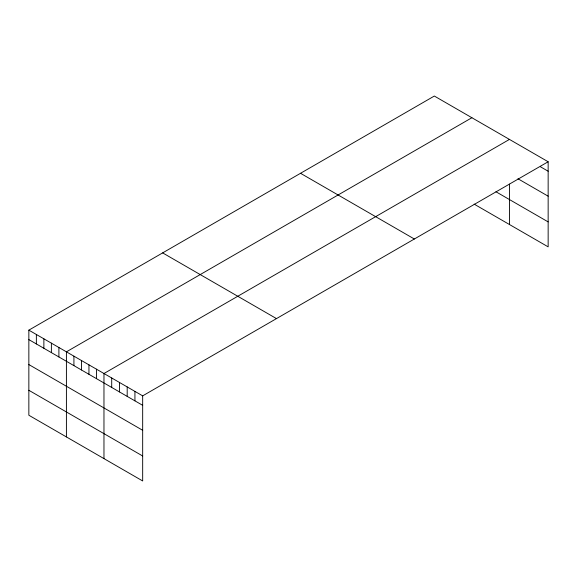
<?xml version="1.0" encoding="UTF-8"?>
<svg xmlns="http://www.w3.org/2000/svg" width="577" height="577" viewBox="0 0 577 577"><rect width="100%" height="100%" fill="white"/><g stroke="black" fill="none" stroke-linecap="round" stroke-linejoin="round"><path stroke-width="0.87" d="M28.85 330.145L142.67 395.858L142.67 480.958L28.85 415.245L28.85 330.145L434.33 96.042L548.15 161.755L548.15 246.855L474.143 204.128M471.892 117.73L66.413 351.833L66.413 436.926M509.455 139.41L103.968 373.514L103.968 458.614M142.67 395.858L548.15 161.755M540.411 166.753L548.15 171.225M517.966 178.755L548.15 196.18M495.931 191.744L548.15 221.893M300.523 173.295L414.344 239.008M162.656 252.892L276.477 318.605M28.85 339.608L142.67 405.321M28.85 364.57L142.67 430.283M28.85 390.283L142.67 455.996M509.455 184.121L509.455 224.511M134.931 391.386L134.931 400.856M127.192 386.922L127.192 396.385M119.453 382.45L119.453 391.92M111.707 377.985L111.707 387.448M96.46 369.179L96.46 378.642M88.945 364.844L88.945 374.307M81.436 360.502L81.436 369.972M73.921 356.168L73.921 365.63M58.897 347.491L58.897 356.961M51.389 343.156L51.389 352.619M43.874 338.822L43.874 348.284M36.365 334.48L36.365 343.95"/></g></svg>
